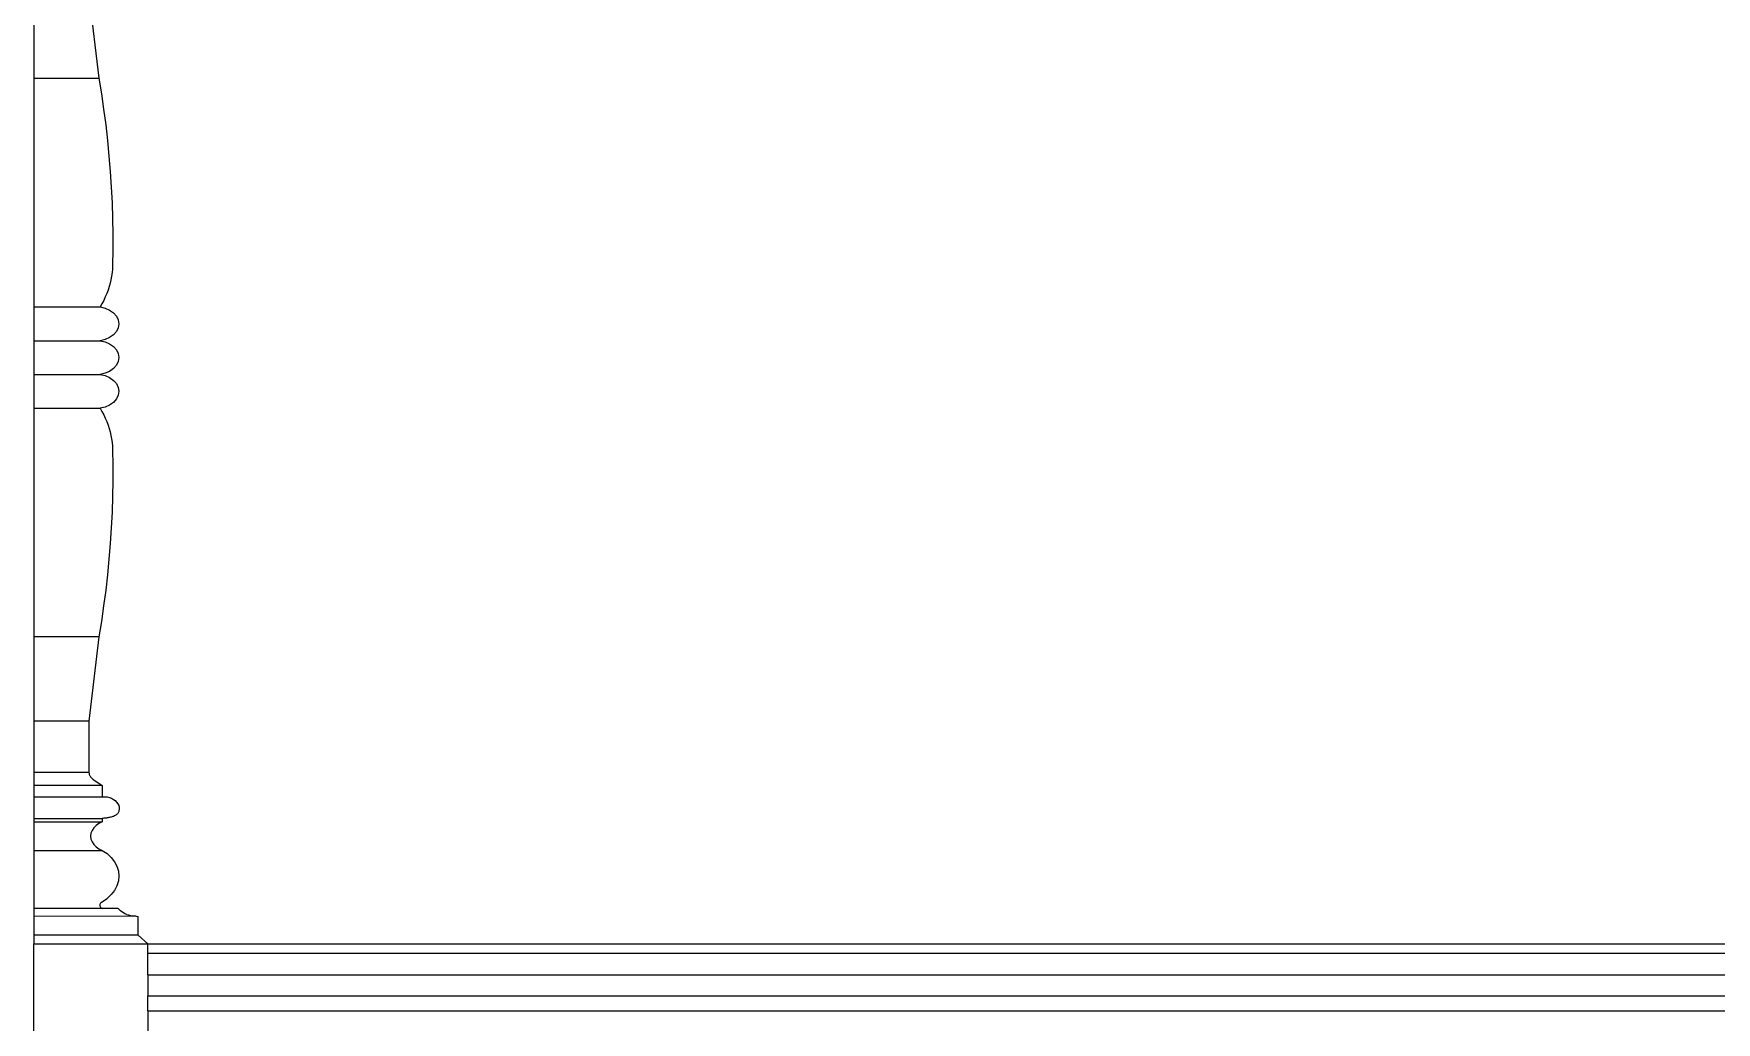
# Model space of a CAD drawing. Header units: inches. Extents: x 16.2 to 49.2, y 7.1 to 20.7.
# Drawn here: x 31.523 to 32.815, y 16.603 to 17.362 of the extents above; entities that cross this region are included whole.
import ezdxf

# ---------------------------------------------------------------- set-up
doc = ezdxf.new("R2010")
doc.units = ezdxf.units.IN
doc.header["$MEASUREMENT"] = 0
doc.layers.add('0inne_gulv', color=252, linetype='Continuous', lineweight=13)

# ---------------------------------------------------------------- blocks, each defined once
blk = doc.blocks.new('DEREK SMALL HOUSE fr')
for p, q in [((-2.1938, -0.8071), (-2.1938, -0.8717)), ((-2.1514, -0.8071), (-2.1437, -0.8717)), ((-2.1938, -0.8717), (-2.1938, -1.0473)), ((-2.1938, -0.8717), (-2.1437, -0.8717)), ((-2.1437, -0.8717), (-2.1418, -0.8836)), ((-2.1418, -0.8836), (-2.1401, -0.8956)), ((-2.1401, -0.8956), (-2.1385, -0.9075)), ((-2.1385, -0.9075), (-2.1371, -0.9195)), ((-2.1371, -0.9195), (-2.136, -0.9315)), ((-2.136, -0.9315), (-2.135, -0.9434)), ((-2.135, -0.9434), (-2.1342, -0.9554)), ((-2.1342, -0.9554), (-2.1336, -0.9674)), ((-2.1336, -0.9674), (-2.1332, -0.9794)), ((-2.1332, -0.9794), (-2.133, -0.9914)), ((-2.133, -0.9914), (-2.133, -1.0034)), ((-2.133, -1.0034), (-2.1332, -1.0154)), ((-2.1333, -1.0182), (-2.1336, -1.0209)), ((-2.1332, -1.0154), (-2.1333, -1.0182)), ((-2.1358, -1.0317), (-2.1367, -1.0344)), ((-2.1351, -1.0291), (-2.1358, -1.0317)), ((-2.1345, -1.0264), (-2.1351, -1.0291)), ((-2.134, -1.0236), (-2.1345, -1.0264)), ((-2.1336, -1.0209), (-2.134, -1.0236)), ((-2.1414, -1.0448), (-2.1428, -1.0473)), ((-2.14, -1.0422), (-2.1414, -1.0448)), ((-2.1388, -1.0396), (-2.14, -1.0422)), ((-2.1377, -1.037), (-2.1388, -1.0396)), ((-2.1367, -1.0344), (-2.1377, -1.037)), ((-2.1938, -1.0473), (-2.1938, -1.0732)), ((-2.1938, -1.0473), (-2.1428, -1.0473)), ((-2.1428, -1.0473), (-2.139, -1.0482)), ((-2.139, -1.0482), (-2.1355, -1.0497)), ((-2.1355, -1.0497), (-2.1326, -1.0518)), ((-2.1326, -1.0518), (-2.1303, -1.0543)), ((-2.1303, -1.0543), (-2.129, -1.0572)), ((-2.129, -1.0572), (-2.1285, -1.0602)), ((-2.139, -1.0723), (-2.1428, -1.0732)), ((-2.1355, -1.0708), (-2.139, -1.0723)), ((-2.1326, -1.0687), (-2.1355, -1.0708)), ((-2.1303, -1.0661), (-2.1326, -1.0687)), ((-2.129, -1.0633), (-2.1303, -1.0661)), ((-2.1285, -1.0602), (-2.129, -1.0633)), ((-2.1938, -1.0732), (-2.1938, -1.0991)), ((-2.1938, -1.0732), (-2.1428, -1.0732)), ((-2.1428, -1.0732), (-2.139, -1.0741)), ((-2.139, -1.0741), (-2.1355, -1.0756)), ((-2.1355, -1.0756), (-2.1326, -1.0777)), ((-2.1326, -1.0777), (-2.1303, -1.0802)), ((-2.1303, -1.0802), (-2.129, -1.0831)), ((-2.129, -1.0831), (-2.1285, -1.0861)), ((-2.1355, -1.0967), (-2.139, -1.0982)), ((-2.1326, -1.0946), (-2.1355, -1.0967)), ((-2.1303, -1.092), (-2.1326, -1.0946)), ((-2.129, -1.0892), (-2.1303, -1.092)), ((-2.1285, -1.0861), (-2.129, -1.0892)), ((-2.1938, -1.0991), (-2.1938, -1.125)), ((-2.1938, -1.0991), (-2.1428, -1.0991)), ((-2.139, -1.0982), (-2.1428, -1.0991)), ((-2.1428, -1.0991), (-2.139, -1.1)), ((-2.139, -1.1), (-2.1355, -1.1015)), ((-2.1355, -1.1015), (-2.1326, -1.1036)), ((-2.1326, -1.1036), (-2.1303, -1.1061)), ((-2.1303, -1.1061), (-2.129, -1.109)), ((-2.129, -1.109), (-2.1285, -1.112)), ((-2.1355, -1.1226), (-2.139, -1.1241)), ((-2.1326, -1.1205), (-2.1355, -1.1226)), ((-2.1303, -1.1179), (-2.1326, -1.1205)), ((-2.129, -1.1151), (-2.1303, -1.1179)), ((-2.1285, -1.112), (-2.129, -1.1151)), ((-2.1938, -1.125), (-2.1938, -1.3005)), ((-2.1938, -1.125), (-2.1428, -1.125)), ((-2.139, -1.1241), (-2.1428, -1.125)), ((-2.1428, -1.125), (-2.1414, -1.1275)), ((-2.1414, -1.1275), (-2.14, -1.13)), ((-2.14, -1.13), (-2.1388, -1.1326)), ((-2.1388, -1.1326), (-2.1377, -1.1352)), ((-2.1377, -1.1352), (-2.1367, -1.1379)), ((-2.1367, -1.1379), (-2.1358, -1.1405)), ((-2.1358, -1.1405), (-2.1351, -1.1432)), ((-2.1351, -1.1432), (-2.1345, -1.1459)), ((-2.1345, -1.1459), (-2.134, -1.1486)), ((-2.134, -1.1486), (-2.1336, -1.1514)), ((-2.1336, -1.1514), (-2.1333, -1.1541)), ((-2.1333, -1.1541), (-2.1332, -1.1568)), ((-2.1332, -1.1568), (-2.133, -1.1688)), ((-2.133, -1.1688), (-2.133, -1.1808)), ((-2.133, -1.1808), (-2.1332, -1.1928)), ((-2.1332, -1.1928), (-2.1336, -1.2048)), ((-2.1336, -1.2048), (-2.1342, -1.2168)), ((-2.1342, -1.2168), (-2.135, -1.2288)), ((-2.135, -1.2288), (-2.136, -1.2408)), ((-2.1371, -1.2528), (-2.1385, -1.2647)), ((-2.136, -1.2408), (-2.1371, -1.2528)), ((-2.1385, -1.2647), (-2.1401, -1.2767)), ((-2.1401, -1.2767), (-2.1418, -1.2886)), ((-2.1418, -1.2886), (-2.1437, -1.3005)), ((-2.1938, -1.3005), (-2.1938, -1.3652)), ((-2.1437, -1.3005), (-2.1938, -1.3005)), ((-2.1437, -1.3005), (-2.1514, -1.3652)), ((-2.1938, -1.3652), (-2.1938, -1.4046)), ((-2.1514, -1.3652), (-2.1938, -1.3652)), ((-2.1514, -1.3652), (-2.1514, -1.4046)), ((-2.1938, -1.4046), (-2.1938, -1.4146)), ((-2.1514, -1.4046), (-2.1938, -1.4046)), ((-2.1514, -1.4046), (-2.1513, -1.4051)), ((-2.1513, -1.4051), (-2.1512, -1.4055)), ((-2.1512, -1.4055), (-2.1511, -1.406)), ((-2.1511, -1.406), (-2.151, -1.4065)), ((-2.151, -1.4065), (-2.1507, -1.4069)), ((-2.1507, -1.4069), (-2.1505, -1.4074)), ((-2.1505, -1.4074), (-2.1502, -1.4078)), ((-2.1502, -1.4078), (-2.1499, -1.4082)), ((-2.1499, -1.4082), (-2.1495, -1.4086)), ((-2.1938, -1.4146), (-2.1938, -1.4231)), ((-2.1411, -1.4146), (-2.1938, -1.4146)), ((-2.1495, -1.4086), (-2.1492, -1.409)), ((-2.1492, -1.409), (-2.1487, -1.4093)), ((-2.1487, -1.4093), (-2.1483, -1.4096)), ((-2.1483, -1.4096), (-2.1411, -1.4146)), ((-2.1411, -1.4146), (-2.1411, -1.4231)), ((-2.1938, -1.4231), (-2.1806, -1.4231)), ((-2.1938, -1.4231), (-2.1938, -1.4398)), ((-2.1806, -1.4231), (-2.1801, -1.4231)), ((-2.1801, -1.4231), (-2.1677, -1.4231)), ((-2.1677, -1.4231), (-2.1668, -1.4231)), ((-2.1668, -1.4231), (-2.1567, -1.4231)), ((-2.1567, -1.4231), (-2.1554, -1.4231)), ((-2.1554, -1.4231), (-2.1482, -1.4231)), ((-2.1482, -1.4231), (-2.1467, -1.4231)), ((-2.1467, -1.4231), (-2.1429, -1.4231)), ((-2.1429, -1.4231), (-2.1411, -1.4231)), ((-2.1411, -1.4231), (-2.1393, -1.4231)), ((-2.1411, -1.4231), (-2.1411, -1.4231)), ((-2.1393, -1.4231), (-2.1374, -1.4233)), ((-2.1374, -1.4233), (-2.1357, -1.4237)), ((-2.1357, -1.4237), (-2.134, -1.4243)), ((-2.134, -1.4243), (-2.1325, -1.4252)), ((-2.1325, -1.4252), (-2.1312, -1.4261)), ((-2.1312, -1.4261), (-2.1301, -1.4272)), ((-2.1301, -1.4272), (-2.1292, -1.4285)), ((-2.1292, -1.4285), (-2.1285, -1.4298)), ((-2.1285, -1.4298), (-2.1282, -1.4312)), ((-2.1283, -1.434), (-2.1285, -1.4345)), ((-2.1281, -1.4326), (-2.1283, -1.434)), ((-2.1282, -1.4312), (-2.1281, -1.4326)), ((-2.1938, -1.4398), (-2.1938, -1.4425)), ((-2.1938, -1.4398), (-2.1412, -1.4398)), ((-2.1938, -1.4425), (-2.1938, -1.4643)), ((-2.1938, -1.4425), (-2.1412, -1.4425)), ((-2.1477, -1.447), (-2.149, -1.449)), ((-2.1459, -1.4452), (-2.1477, -1.447)), ((-2.1437, -1.4437), (-2.1459, -1.4452)), ((-2.1412, -1.4425), (-2.1437, -1.4437)), ((-2.1406, -1.4398), (-2.1412, -1.4398)), ((-2.1412, -1.4398), (-2.1412, -1.4425)), ((-2.1399, -1.4397), (-2.1406, -1.4398)), ((-2.1393, -1.4397), (-2.1399, -1.4397)), ((-2.1387, -1.4396), (-2.1393, -1.4397)), ((-2.138, -1.4395), (-2.1387, -1.4396)), ((-2.1374, -1.4394), (-2.138, -1.4395)), ((-2.1368, -1.4393), (-2.1374, -1.4394)), ((-2.1361, -1.4392), (-2.1368, -1.4393)), ((-2.1355, -1.4391), (-2.1361, -1.4392)), ((-2.1349, -1.4389), (-2.1355, -1.4391)), ((-2.1343, -1.4388), (-2.1349, -1.4389)), ((-2.1336, -1.4386), (-2.1343, -1.4388)), ((-2.133, -1.4384), (-2.1336, -1.4386)), ((-2.1324, -1.4382), (-2.133, -1.4384)), ((-2.1318, -1.4379), (-2.1324, -1.4382)), ((-2.1312, -1.4376), (-2.1318, -1.4379)), ((-2.1307, -1.4372), (-2.1312, -1.4376)), ((-2.1302, -1.4368), (-2.1307, -1.4372)), ((-2.1297, -1.4364), (-2.1302, -1.4368)), ((-2.1293, -1.436), (-2.1297, -1.4364)), ((-2.129, -1.4355), (-2.1293, -1.436)), ((-2.1287, -1.435), (-2.129, -1.4355)), ((-2.1285, -1.4345), (-2.1287, -1.435)), ((-2.1498, -1.4511), (-2.1501, -1.4534)), ((-2.1501, -1.4534), (-2.1498, -1.4556)), ((-2.149, -1.449), (-2.1498, -1.4511)), ((-2.1498, -1.4556), (-2.149, -1.4578)), ((-2.149, -1.4578), (-2.1477, -1.4598)), ((-2.1477, -1.4598), (-2.1459, -1.4616)), ((-2.1938, -1.4643), (-2.1938, -1.509)), ((-2.1938, -1.4643), (-2.1412, -1.4643)), ((-2.1459, -1.4616), (-2.1437, -1.4631)), ((-2.1437, -1.4631), (-2.1412, -1.4643)), ((-2.1412, -1.4643), (-2.1375, -1.4668)), ((-2.1375, -1.4668), (-2.1343, -1.4697)), ((-2.1343, -1.4697), (-2.1317, -1.473)), ((-2.1317, -1.473), (-2.1299, -1.4765)), ((-2.1299, -1.4765), (-2.1287, -1.4802)), ((-2.1287, -1.4802), (-2.1283, -1.484)), ((-2.1283, -1.484), (-2.1287, -1.4878)), ((-2.1343, -1.4983), (-2.1375, -1.5012)), ((-2.1317, -1.495), (-2.1343, -1.4983)), ((-2.1299, -1.4915), (-2.1317, -1.495)), ((-2.1287, -1.4878), (-2.1299, -1.4915)), ((-2.1938, -1.509), (-2.1938, -1.515)), ((-2.1412, -1.509), (-2.1938, -1.509)), ((-2.1427, -1.5053), (-2.1429, -1.5058)), ((-2.1429, -1.5058), (-2.1429, -1.5064)), ((-2.1429, -1.5064), (-2.1429, -1.5069)), ((-2.1429, -1.5069), (-2.1427, -1.5074)), ((-2.1425, -1.5049), (-2.1427, -1.5053)), ((-2.1427, -1.5074), (-2.1425, -1.5078)), ((-2.1421, -1.5044), (-2.1425, -1.5049)), ((-2.1425, -1.5078), (-2.1421, -1.5083)), ((-2.1417, -1.504), (-2.1421, -1.5044)), ((-2.1421, -1.5083), (-2.1417, -1.5087)), ((-2.1417, -1.504), (-2.1375, -1.5012)), ((-2.1417, -1.5087), (-2.1412, -1.509)), ((-2.1289, -1.509), (-2.1412, -1.509)), ((-2.1289, -1.509), (-2.128, -1.5099)), ((-2.128, -1.5099), (-2.1271, -1.5107)), ((-2.126, -1.5115), (-2.1271, -1.5107)), ((-2.1249, -1.5122), (-2.126, -1.5115)), ((-2.115, -1.5149), (-2.1938, -1.515)), ((-2.1938, -1.515), (-2.1938, -1.5295)), ((-2.1237, -1.5129), (-2.1249, -1.5122)), ((-2.1223, -1.5134), (-2.1237, -1.5129)), ((-2.1223, -1.5134), (-2.121, -1.5139)), ((-2.121, -1.5139), (-2.1195, -1.5143)), ((-2.1195, -1.5143), (-2.1181, -1.5146)), ((-2.1166, -1.5148), (-2.1181, -1.5146)), ((-2.115, -1.5149), (-2.1166, -1.5148)), ((-2.115, -1.5149), (-2.1135, -1.515)), ((-2.1135, -1.5295), (-2.1135, -1.515)), ((-2.1135, -1.5295), (-2.1938, -1.5295)), ((-2.1938, -1.5295), (-2.1938, -1.536)), ((-2.1938, -1.536), (-2.1062, -1.536)), ((-2.1938, -2.6989), (-2.1938, -1.536)), ((-2.1062, -1.536), (-2.1135, -1.5295)), ((-2.1062, -1.5432), (-2.1062, -1.536)), ((-2.1062, -1.536), (-0.7963, -1.536)), ((-2.1062, -1.5599), (-2.1062, -1.5432)), ((-2.1062, -1.5432), (0.4434, -1.5432)), ((-2.1062, -1.5599), (-0.7963, -1.5599)), ((-2.1062, -1.5599), (-2.1062, -1.5759)), ((-2.1062, -1.5875), (-2.1062, -1.5759)), ((-2.1062, -1.5759), (-0.7963, -1.5759)), ((-2.1062, -1.5875), (0.4434, -1.5875)), ((-2.1062, -1.5875), (-2.1062, -1.605))]:
    blk.add_line(p, q)

msp = doc.modelspace()

# ---------------------------------------------------------------- block references
at = {"layer": '0inne_gulv'}
msp.add_blockref('DEREK SMALL HOUSE fr', (33.7165, 18.1994), dxfattribs=at)

doc.saveas('drawing.dxf')
